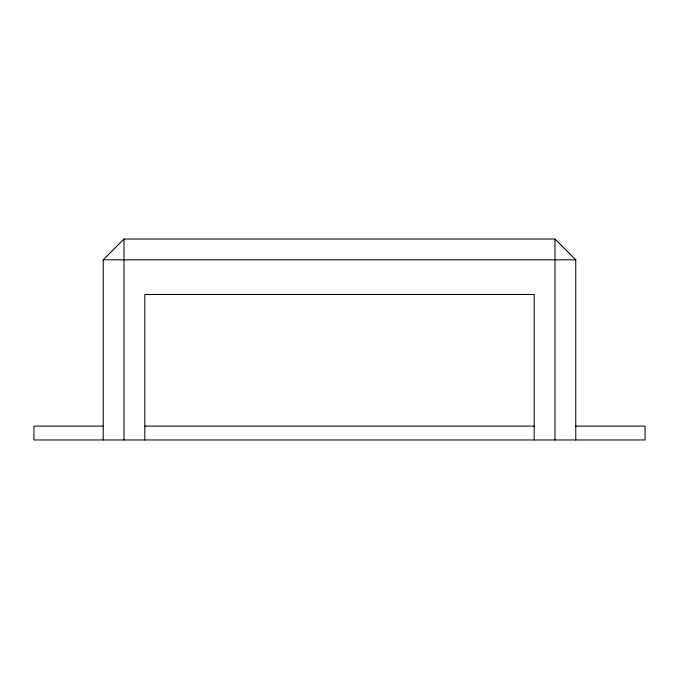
<?xml version="1.0" encoding="UTF-8"?>
<svg xmlns="http://www.w3.org/2000/svg" width="679" height="679" viewBox="0 0 679 679"><rect width="100%" height="100%" fill="white"/><g stroke="black" fill="none" stroke-linecap="round" stroke-linejoin="round"><path stroke-width="1.02" d="M103.233 439.967L103.233 259.819L124.019 239.033L554.981 239.033L575.767 259.819L575.767 439.967M103.233 259.819L575.767 259.819M103.233 426.106L33.95 426.106L33.95 439.967L645.05 439.967L645.05 426.106L575.767 426.106M144.805 426.106L534.195 426.106M554.981 239.033L554.981 439.967M534.195 439.967L534.195 294.465L144.805 294.465L144.805 439.967M124.019 239.033L124.019 439.967"/></g></svg>
